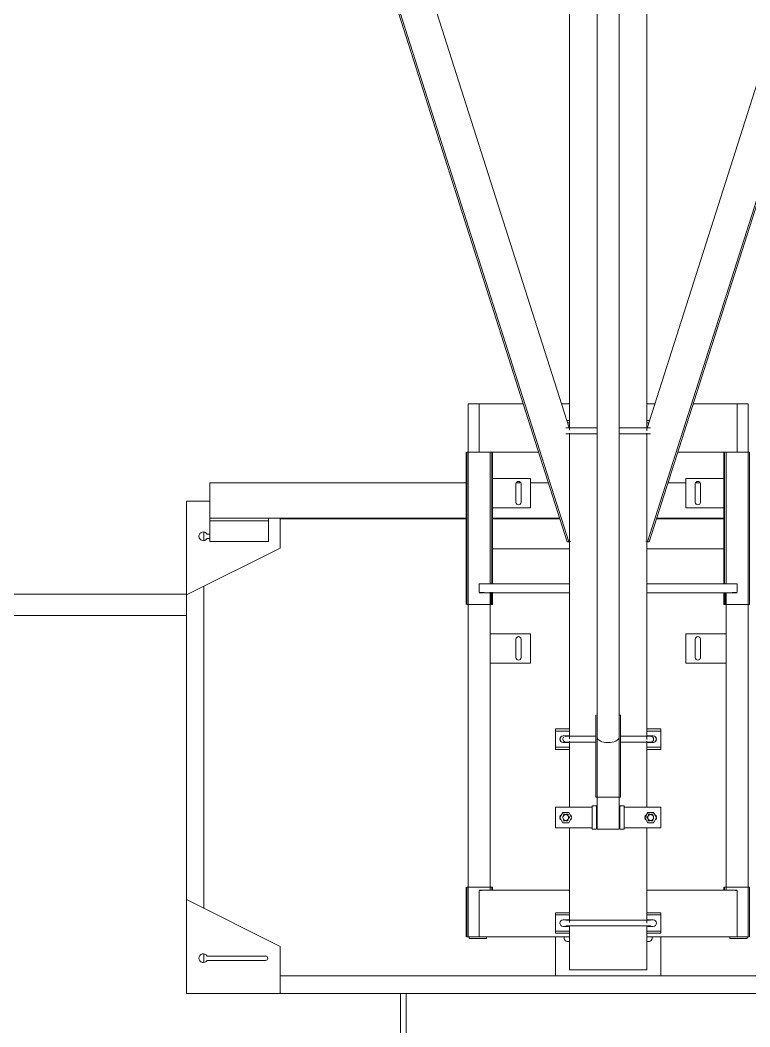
# Model space of a CAD drawing. Header units: inches. Extents: x 21386 to 98813, y -290 to 853.
# Drawn here: x 32353.1 to 32415.4, y 111.1 to 197 of the extents above; entities that cross this region are included whole.
import ezdxf

# ---------------------------------------------------------------- set-up
doc = ezdxf.new("R2010")
doc.units = ezdxf.units.IN
doc.header["$MEASUREMENT"] = 0
for name, color, linetype, lineweight in [('A-WALL', 113, 'Continuous', 13), ('A-WALL-PATT', 111, 'Continuous', 25), ('Q-SPCQ', 91, 'Continuous', 13), ('S-BEAM', 12, 'Continuous', 13)]:
    doc.layers.add(name, color=color, linetype=linetype, lineweight=lineweight)

# ---------------------------------------------------------------- blocks, each defined once
blk = doc.blocks.new('Basketball_Backstop-Performance_Sports_Systems-3103-Ceiling_Hung - 27_-0_ to 27_-11 7_8_-V59-Building Section - North_South looking East _ Fitness Center')
at = {"layer": 'Q-SPCQ', "color": 8, "lineweight": 9}
for p, q in [((21711.115, 287.765), (21711.115, 135.835)), ((21712.99, 135.835), (21712.99, 287.765)), ((21708.56, 152.543), (21667.62, 280.918)), ((21708.694, 152.543), (21667.754, 280.918)), ((21670.745, 281.375), (21708.738, 162.244)), ((21715.376, 162.237), (21753.371, 281.375)), ((21756.362, 280.918), (21715.422, 152.543)), ((21715.556, 152.543), (21756.496, 280.918)), ((21712.995, 128), (21712.995, 226)), ((21708.745, 224.136), (21708.745, 162.045)), ((21715.37, 161.989), (21715.37, 224.14)), ((21700.12, 164.313), (21700.12, 118.813)), ((21700.12, 164.313), (21701.058, 164.313)), ((21701.058, 160.438), (21701.058, 164.313)), ((21701.058, 164.313), (21704.807, 164.313)), ((21708.078, 164.313), (21708.745, 164.313)), ((21715.37, 164.313), (21716.038, 164.313)), ((21719.309, 164.313), (21723.058, 164.313)), ((21723.058, 164.313), (21723.058, 160.438)), ((21723.058, 164.313), (21723.995, 164.313)), ((21723.995, 118.813), (21723.995, 164.313)), ((21708.536, 162.875), (21708.745, 162.875)), ((21708.745, 162.687), (21708.596, 162.687)), ((21715.37, 162.875), (21715.58, 162.875)), ((21715.52, 162.687), (21715.37, 162.687)), ((21708.745, 161.792), (21708.745, 135.732)), ((21715.37, 135.676), (21715.37, 161.792)), ((21699.933, 147.188), (21699.933, 160.188)), ((21699.995, 160.188), (21699.995, 147.188)), ((21699.995, 160.188), (21701.589, 160.188)), ((21701.058, 160.188), (21701.058, 160.438)), ((21701.058, 160.188), (21706.122, 160.188)), ((21701.995, 148.938), (21701.995, 160.188)), ((21702.12, 148.938), (21702.12, 160.188)), ((21702.183, 148.938), (21702.183, 160.188)), ((21717.994, 160.188), (21723.058, 160.188)), ((21721.933, 148.938), (21721.933, 160.188)), ((21721.995, 160.188), (21721.995, 148.938)), ((21722.12, 160.188), (21722.12, 148.938)), ((21722.527, 160.188), (21724.12, 160.188)), ((21723.058, 160.438), (21723.058, 160.188)), ((21724.12, 147.188), (21724.12, 160.188)), ((21678.058, 154.938), (21678.058, 157.563)), ((21699.933, 157.563), (21678.058, 157.563)), ((21705.433, 157.938), (21702.183, 157.938)), ((21704.183, 155.906), (21704.183, 157.469)), ((21704.598, 157.563), (21704.206, 157.563)), ((21704.62, 157.469), (21704.62, 155.906)), ((21705.433, 155.438), (21705.433, 157.938)), ((21706.959, 157.563), (21705.433, 157.563)), ((21718.683, 157.563), (21717.157, 157.563)), ((21718.683, 157.938), (21718.683, 155.438)), ((21721.912, 157.938), (21718.683, 157.938)), ((21719.495, 155.906), (21719.495, 157.469)), ((21719.91, 157.563), (21719.518, 157.563)), ((21719.933, 157.469), (21719.933, 155.906)), ((21678.058, 156), (21676.058, 156)), ((21676.058, 156), (21676.058, 148)), ((21678.058, 154.563), (21678.058, 154.938)), ((21702.183, 155.438), (21705.433, 155.438)), ((21718.683, 155.438), (21721.912, 155.438)), ((21678.058, 154.313), (21678.058, 154.563)), ((21683.058, 154.563), (21678.058, 154.563)), ((21678.058, 153.938), (21678.058, 154.313)), ((21678.058, 154.313), (21683.058, 154.313)), ((21678.058, 152.563), (21678.058, 153.938)), ((21683.058, 154.563), (21683.058, 154.313)), ((21683.058, 154.563), (21699.933, 154.563)), ((21683.058, 154.313), (21683.058, 153.938)), ((21683.058, 153.938), (21683.058, 152.563)), ((21684.058, 152), (21684.058, 154.579)), ((21684.058, 154.5), (21699.933, 154.5)), ((21702.183, 154.563), (21707.916, 154.563)), ((21702.183, 154.5), (21707.936, 154.5)), ((21716.18, 154.5), (21721.912, 154.5)), ((21716.2, 154.563), (21721.912, 154.563)), ((21677.558, 152.633), (21677.558, 153.367)), ((21677.82, 153.187), (21678.058, 153.187)), ((21678.058, 152.812), (21677.82, 152.812)), ((21683.058, 152.563), (21678.058, 152.563)), ((21708.694, 152.543), (21708.56, 152.543)), ((21708.858, 152.595), (21708.694, 152.543)), ((21715.422, 152.543), (21715.258, 152.595)), ((21715.556, 152.543), (21715.422, 152.543)), ((21676.058, 148), (21684.058, 152)), ((21708.745, 151.938), (21702.183, 151.938)), ((21721.912, 151.938), (21715.37, 151.938)), ((21677.558, 121.25), (21677.558, 148.75)), ((21701.058, 148.438), (21701.058, 148.938)), ((21708.745, 148.938), (21701.058, 148.938)), ((21723.058, 148.938), (21715.37, 148.938)), ((21723.058, 148.938), (21723.058, 148.438)), ((21676.058, 148), (21676.058, 122)), ((21701.058, 148.221), (21701.058, 148.438)), ((21701.058, 148.188), (21701.406, 148.188)), ((21701.558, 148.188), (21708.745, 148.188)), ((21701.995, 122.855), (21701.995, 148.223)), ((21702.058, 147.188), (21702.058, 148.223)), ((21702.12, 147.188), (21702.12, 148.188)), ((21702.183, 147.188), (21702.183, 148.223)), ((21715.37, 148.188), (21722.558, 148.188)), ((21721.933, 147.188), (21721.933, 148.191)), ((21721.995, 148.188), (21721.995, 147.188)), ((21722.058, 147.188), (21722.058, 148.191)), ((21722.12, 148.191), (21722.12, 122.855)), ((21722.71, 148.188), (21723.058, 148.188)), ((21723.058, 148.438), (21723.058, 148.221)), ((21702.12, 147.188), (21699.995, 147.188)), ((21701.765, 147.188), (21701.898, 147.188)), ((21702.058, 147.188), (21701.995, 147.188)), ((21702, 147.188), (21702.12, 147.188)), ((21702.058, 147.188), (21702.024, 147.188)), ((21702.024, 147.188), (21702.058, 147.188)), ((21702.183, 147.188), (21702.058, 147.188)), ((21722.058, 147.188), (21721.933, 147.188)), ((21724.12, 147.188), (21721.995, 147.188)), ((21721.995, 147.188), (21722.032, 147.188)), ((21722.092, 147.188), (21722.058, 147.188)), ((21722.058, 147.188), (21722.092, 147.188)), ((21722.12, 147.188), (21722.058, 147.188)), ((21722.218, 147.188), (21722.351, 147.188)), ((21701.995, 144.688), (21705.433, 144.688)), ((21705.433, 142.188), (21705.433, 144.688)), ((21718.683, 144.688), (21718.683, 142.188)), ((21718.683, 144.688), (21722.12, 144.688)), ((21704.183, 142.656), (21704.183, 144.219)), ((21704.62, 144.219), (21704.62, 142.656)), ((21719.495, 142.656), (21719.495, 144.219)), ((21719.933, 144.219), (21719.933, 142.656)), ((21705.433, 142.188), (21701.995, 142.188)), ((21722.12, 142.188), (21718.683, 142.188)), ((21710.995, 137.75), (21710.995, 130.75)), ((21710.995, 137.75), (21711.032, 137.75)), ((21712.994, 137.75), (21713.12, 137.75)), ((21713.12, 130.75), (21713.12, 137.75)), ((21707.558, 136.562), (21707.558, 136.375)), ((21707.558, 136.562), (21707.558, 136.406)), ((21707.558, 136.562), (21708.058, 136.562)), ((21707.558, 136.25), (21707.558, 136.375)), ((21708.058, 136.375), (21707.558, 136.375)), ((21707.558, 135.125), (21707.558, 136.25)), ((21708.07, 135.933), (21707.93, 135.692)), ((21708.058, 136.562), (21708.759, 136.562)), ((21708.759, 136.375), (21708.058, 136.375)), ((21708.214, 135.969), (21708.652, 135.969)), ((21711.12, 135.817), (21711.12, 128)), ((21715.356, 136.562), (21716.058, 136.562)), ((21716.058, 136.375), (21715.357, 136.375)), ((21715.464, 135.969), (21715.902, 135.969)), ((21716.186, 135.692), (21716.046, 135.933)), ((21716.058, 136.562), (21716.558, 136.562)), ((21716.558, 136.375), (21716.058, 136.375)), ((21716.558, 136.375), (21716.558, 136.562)), ((21716.558, 136.406), (21716.558, 136.562)), ((21716.558, 136.375), (21716.558, 136.25)), ((21716.558, 136.25), (21716.558, 135.125)), ((21707.558, 135), (21707.558, 135.125)), ((21707.558, 135), (21707.558, 134.812)), ((21707.558, 135), (21708.058, 135)), ((21707.558, 134.969), (21707.558, 134.812)), ((21707.93, 135.683), (21708.07, 135.442)), ((21708.058, 135), (21708.758, 135)), ((21708.652, 135.406), (21708.214, 135.406)), ((21708.745, 135.527), (21708.745, 129.86)), ((21715.357, 135), (21716.058, 135)), ((21715.37, 129.864), (21715.37, 135.527)), ((21715.902, 135.406), (21715.464, 135.406)), ((21716.046, 135.442), (21716.186, 135.683)), ((21716.058, 135), (21716.558, 135)), ((21716.558, 135.125), (21716.558, 135)), ((21716.558, 134.812), (21716.558, 135)), ((21716.558, 134.812), (21716.558, 134.969)), ((21708.058, 134.812), (21707.558, 134.812)), ((21708.758, 134.812), (21708.058, 134.812)), ((21716.058, 134.812), (21715.358, 134.812)), ((21716.558, 134.812), (21716.058, 134.812)), ((21713.12, 130.75), (21710.995, 130.75)), ((21710.683, 129.875), (21707.558, 129.875)), ((21707.558, 129.562), (21707.558, 129.875)), ((21710.683, 130), (21710.683, 128)), ((21711.058, 130), (21710.683, 130)), ((21711.058, 128), (21711.058, 130)), ((21713.433, 130), (21713.058, 130)), ((21713.058, 130), (21713.058, 128)), ((21713.433, 128), (21713.433, 130)), ((21716.558, 129.875), (21713.433, 129.875)), ((21716.558, 129.875), (21716.558, 129.562)), ((21707.558, 128.437), (21707.558, 129.562)), ((21708.18, 129.437), (21707.928, 129)), ((21707.928, 129), (21708.18, 128.562)), ((21708.686, 129.437), (21708.18, 129.437)), ((21708.214, 129.281), (21708.391, 129.281)), ((21708.475, 129.281), (21708.652, 129.281)), ((21708.938, 129), (21708.686, 129.437)), ((21708.686, 128.562), (21708.938, 129)), ((21708.745, 129.083), (21708.745, 128.96)), ((21715.43, 129.437), (21715.178, 129)), ((21715.178, 129), (21715.43, 128.562)), ((21715.37, 128.96), (21715.37, 129.083)), ((21715.936, 129.437), (21715.43, 129.437)), ((21715.464, 129.281), (21715.641, 129.281)), ((21715.725, 129.281), (21715.902, 129.281)), ((21716.188, 129), (21715.936, 129.437)), ((21715.936, 128.562), (21716.188, 129)), ((21716.558, 129.562), (21716.558, 128.437)), ((21707.558, 128.125), (21707.558, 128.437)), ((21707.558, 128.125), (21710.683, 128.125)), ((21708.18, 128.562), (21708.686, 128.562)), ((21708.391, 128.719), (21708.214, 128.719)), ((21708.652, 128.719), (21708.475, 128.719)), ((21708.745, 128.136), (21708.745, 120.045)), ((21713.433, 128.125), (21716.558, 128.125)), ((21715.37, 119.989), (21715.37, 128.14)), ((21715.43, 128.562), (21715.936, 128.562)), ((21715.641, 128.719), (21715.464, 128.719)), ((21715.902, 128.719), (21715.725, 128.719)), ((21716.558, 128.437), (21716.558, 128.125)), ((21710.683, 128), (21711.058, 128)), ((21712.995, 128), (21711.12, 128)), ((21713.058, 128), (21713.433, 128)), ((21699.933, 118.813), (21699.933, 123.063)), ((21699.995, 123.063), (21699.995, 118.813)), ((21699.995, 123.063), (21702.12, 123.063)), ((21702.058, 123.063), (21701.058, 123.063)), ((21701.992, 123.063), (21702.183, 123.063)), ((21702.12, 123.063), (21701.996, 123.063)), ((21702.024, 123.063), (21702.058, 123.063)), ((21702.12, 122.813), (21702.12, 123.063)), ((21702.183, 122.855), (21702.183, 123.063)), ((21721.933, 123.063), (21722.124, 123.063)), ((21721.933, 122.855), (21721.933, 123.063)), ((21721.995, 123.063), (21721.995, 122.813)), ((21722.12, 123.063), (21721.995, 123.063)), ((21721.995, 123.063), (21724.12, 123.063)), ((21723.058, 123.063), (21722.058, 123.063)), ((21722.058, 123.063), (21722.092, 123.063)), ((21724.12, 118.813), (21724.12, 123.063)), ((21676.058, 122), (21676.058, 114)), ((21684.058, 118), (21676.058, 122)), ((21701.406, 122.813), (21701.058, 122.813)), ((21701.058, 122.563), (21701.058, 122.779)), ((21701.058, 118.813), (21701.058, 122.563)), ((21701.406, 122.813), (21701.561, 122.813)), ((21708.75, 122.813), (21701.558, 122.813)), ((21722.558, 122.813), (21715.366, 122.813)), ((21722.555, 122.813), (21722.71, 122.813)), ((21723.058, 122.813), (21722.71, 122.813)), ((21723.058, 122.779), (21723.058, 122.563)), ((21723.058, 122.563), (21723.058, 118.813)), ((21707.558, 120.875), (21707.558, 120.687)), ((21707.558, 120.875), (21707.558, 120.719)), ((21707.558, 120.875), (21708.058, 120.875)), ((21707.558, 120.562), (21707.558, 120.687)), ((21708.058, 120.687), (21707.558, 120.687)), ((21707.558, 119.437), (21707.558, 120.562)), ((21708.058, 120.875), (21708.749, 120.875)), ((21708.749, 120.687), (21708.058, 120.687)), ((21708.214, 120.281), (21708.652, 120.281)), ((21715.367, 120.875), (21716.058, 120.875)), ((21716.058, 120.687), (21715.367, 120.687)), ((21715.464, 120.281), (21715.902, 120.281)), ((21716.058, 120.875), (21716.558, 120.875)), ((21716.558, 120.687), (21716.058, 120.687)), ((21716.558, 120.687), (21716.558, 120.875)), ((21716.558, 120.719), (21716.558, 120.875)), ((21716.558, 120.687), (21716.558, 120.562)), ((21716.558, 120.562), (21716.558, 119.437)), ((21707.558, 119.312), (21707.558, 119.437)), ((21708.652, 119.719), (21708.214, 119.719)), ((21708.745, 119.802), (21708.745, 116)), ((21715.37, 116), (21715.37, 119.802)), ((21715.902, 119.719), (21715.464, 119.719)), ((21716.558, 119.437), (21716.558, 119.312)), ((21701.058, 118.813), (21699.995, 118.813)), ((21700.183, 118.813), (21700.183, 118.688)), ((21700.308, 118.688), (21700.183, 118.688)), ((21701.558, 118.688), (21700.308, 118.688)), ((21708.747, 118.813), (21701.058, 118.813)), ((21701.683, 118.688), (21701.558, 118.688)), ((21701.683, 118.688), (21701.683, 118.813)), ((21707.558, 119.312), (21707.558, 119.125)), ((21707.558, 119.312), (21708.058, 119.312)), ((21707.558, 119.281), (21707.558, 119.125)), ((21708.058, 119.125), (21707.558, 119.125)), ((21707.558, 118.813), (21707.558, 115.5)), ((21708.058, 119.312), (21708.748, 119.312)), ((21708.748, 119.125), (21708.058, 119.125)), ((21708.308, 118.813), (21708.308, 118.688)), ((21715.368, 119.312), (21716.058, 119.312)), ((21716.058, 119.125), (21715.368, 119.125)), ((21723.058, 118.813), (21715.369, 118.813)), ((21715.808, 118.688), (21715.808, 118.813)), ((21716.058, 119.312), (21716.558, 119.312)), ((21716.558, 119.125), (21716.058, 119.125)), ((21716.558, 119.125), (21716.558, 119.312)), ((21716.558, 119.125), (21716.558, 119.281)), ((21716.558, 115.5), (21716.558, 118.813)), ((21722.433, 118.813), (21722.433, 118.688)), ((21722.558, 118.688), (21722.433, 118.688)), ((21723.808, 118.688), (21722.558, 118.688)), ((21724.12, 118.813), (21723.058, 118.813)), ((21723.933, 118.688), (21723.808, 118.688)), ((21723.933, 118.688), (21723.933, 118.813)), ((21684.058, 114), (21684.058, 118)), ((21708.558, 118.438), (21708.747, 118.438)), ((21715.369, 118.438), (21715.558, 118.438)), ((21677.558, 116.633), (21677.558, 117.367)), ((21677.82, 117.187), (21682.808, 117.187)), ((21682.808, 116.812), (21677.82, 116.812)), ((21715.37, 116), (21708.745, 116)), ((21740.058, 115.5), (21684.058, 115.5)), ((21676.058, 114), (21684.058, 114)), ((21684.058, 114), (21740.058, 114))]:
    blk.add_line(p, q, dxfattribs=at)
at = {"layer": 'Q-SPCQ', "color": 8, "lineweight": 9, "flags": 128}
for points in [[(21711.094, 162.25), (21710.955, 162.25), (21710.818, 162.25), (21710.682, 162.25), (21710.549, 162.25), (21710.419, 162.25), (21710.291, 162.25), (21710.166, 162.25), (21710.044, 162.25), (21709.925, 162.25), (21709.809, 162.25), (21709.697, 162.25), (21709.589, 162.25), (21709.485, 162.25), (21709.385, 162.25), (21709.289, 162.25), (21709.198, 162.25), (21709.111, 162.25), (21709.029, 162.25), (21708.952, 162.25), (21708.879, 162.25), (21708.812, 162.25), (21708.75, 162.25), (21708.694, 162.25), (21708.642, 162.25), (21708.597, 162.25), (21708.556, 162.25), (21708.522, 162.25), (21708.493, 162.25), (21708.469, 162.25), (21708.452, 162.25), (21708.44, 162.25), (21708.434, 162.25), (21708.433, 162.25)], [(21708.433, 161.75), (21708.436, 161.75), (21708.445, 161.75), (21708.459, 161.75), (21708.479, 161.75), (21708.505, 161.75), (21708.537, 161.75), (21708.574, 161.75), (21708.617, 161.75), (21708.665, 161.75), (21708.719, 161.75), (21708.778, 161.75), (21708.843, 161.75), (21708.912, 161.75), (21708.987, 161.75), (21709.066, 161.75), (21709.15, 161.75), (21709.239, 161.75), (21709.333, 161.75), (21709.43, 161.75), (21709.532, 161.75), (21709.638, 161.75), (21709.748, 161.75), (21709.862, 161.75), (21709.979, 161.75), (21710.099, 161.75), (21710.223, 161.75), (21710.349, 161.75), (21710.479, 161.75), (21710.61, 161.75), (21710.744, 161.75), (21710.881, 161.75), (21711.019, 161.75), (21711.121, 161.75)], [(21715.683, 162.25), (21715.68, 162.25), (21715.671, 162.25), (21715.657, 162.25), (21715.637, 162.25), (21715.611, 162.25), (21715.579, 162.25), (21715.542, 162.25), (21715.499, 162.25), (21715.451, 162.25), (21715.397, 162.25), (21715.338, 162.25), (21715.273, 162.25), (21715.204, 162.25), (21715.129, 162.25), (21715.05, 162.25), (21714.966, 162.25), (21714.877, 162.25), (21714.783, 162.25), (21714.685, 162.25), (21714.584, 162.25), (21714.477, 162.25), (21714.368, 162.25), (21714.254, 162.25), (21714.137, 162.25), (21714.017, 162.25), (21713.893, 162.25), (21713.767, 162.25), (21713.637, 162.25), (21713.506, 162.25), (21713.371, 162.25), (21713.235, 162.25), (21713.097, 162.25), (21712.99, 162.25)], [(21713.022, 161.75), (21713.161, 161.75), (21713.298, 161.75), (21713.433, 161.75), (21713.566, 161.75), (21713.697, 161.75), (21713.825, 161.75), (21713.95, 161.75), (21714.072, 161.75), (21714.191, 161.75), (21714.307, 161.75), (21714.419, 161.75), (21714.527, 161.75), (21714.631, 161.75), (21714.731, 161.75), (21714.827, 161.75), (21714.918, 161.75), (21715.005, 161.75), (21715.087, 161.75), (21715.164, 161.75), (21715.236, 161.75), (21715.304, 161.75), (21715.366, 161.75), (21715.422, 161.75), (21715.473, 161.75), (21715.519, 161.75), (21715.56, 161.75), (21715.594, 161.75), (21715.623, 161.75), (21715.647, 161.75), (21715.664, 161.75), (21715.676, 161.75), (21715.682, 161.75), (21715.683, 161.75)], [(21711.018, 135.937), (21710.955, 135.937), (21710.818, 135.937), (21710.682, 135.937), (21710.549, 135.937), (21710.419, 135.937), (21710.291, 135.937), (21710.166, 135.937), (21710.044, 135.937), (21709.925, 135.937), (21709.809, 135.937), (21709.697, 135.937), (21709.589, 135.937), (21709.485, 135.937), (21709.385, 135.937), (21709.289, 135.937), (21709.198, 135.937), (21709.111, 135.937), (21709.029, 135.937), (21708.952, 135.937), (21708.879, 135.937), (21708.812, 135.937), (21708.75, 135.937), (21708.694, 135.937), (21708.642, 135.937), (21708.597, 135.937), (21708.556, 135.937), (21708.522, 135.937), (21708.493, 135.937), (21708.469, 135.937), (21708.452, 135.937), (21708.44, 135.937), (21708.434, 135.937), (21708.433, 135.937)], [(21715.683, 135.937), (21715.68, 135.937), (21715.671, 135.937), (21715.657, 135.937), (21715.637, 135.937), (21715.611, 135.937), (21715.579, 135.937), (21715.542, 135.937), (21715.499, 135.937), (21715.451, 135.937), (21715.397, 135.937), (21715.338, 135.937), (21715.273, 135.937), (21715.204, 135.937), (21715.129, 135.937), (21715.05, 135.937), (21714.966, 135.937), (21714.877, 135.937), (21714.783, 135.937), (21714.685, 135.937), (21714.584, 135.937), (21714.477, 135.937), (21714.368, 135.937), (21714.254, 135.937), (21714.137, 135.937), (21714.017, 135.937), (21713.893, 135.937), (21713.767, 135.937), (21713.637, 135.937), (21713.506, 135.937), (21713.371, 135.937), (21713.235, 135.937), (21713.12, 135.937)], [(21708.433, 135.437), (21708.436, 135.437), (21708.445, 135.437), (21708.459, 135.437), (21708.479, 135.437), (21708.505, 135.437), (21708.537, 135.437), (21708.574, 135.437), (21708.617, 135.437), (21708.665, 135.437), (21708.719, 135.437), (21708.778, 135.437), (21708.843, 135.437), (21708.912, 135.437), (21708.987, 135.437), (21709.066, 135.437), (21709.15, 135.437), (21709.239, 135.437), (21709.333, 135.437), (21709.43, 135.437), (21709.532, 135.437), (21709.638, 135.437), (21709.748, 135.437), (21709.862, 135.437), (21709.979, 135.437), (21710.099, 135.437), (21710.223, 135.437), (21710.349, 135.437), (21710.479, 135.437), (21710.61, 135.437), (21710.744, 135.437), (21710.881, 135.437), (21710.995, 135.437)], [(21713.161, 135.437), (21713.298, 135.437), (21713.433, 135.437), (21713.566, 135.437), (21713.697, 135.437), (21713.825, 135.437), (21713.95, 135.437), (21714.072, 135.437), (21714.191, 135.437), (21714.307, 135.437), (21714.419, 135.437), (21714.527, 135.437), (21714.631, 135.437), (21714.731, 135.437), (21714.827, 135.437), (21714.918, 135.437), (21715.005, 135.437), (21715.087, 135.437), (21715.164, 135.437), (21715.236, 135.437), (21715.304, 135.437), (21715.366, 135.437), (21715.422, 135.437), (21715.473, 135.437), (21715.519, 135.437), (21715.56, 135.437), (21715.594, 135.437), (21715.623, 135.437), (21715.647, 135.437), (21715.664, 135.437), (21715.676, 135.437), (21715.682, 135.437), (21715.683, 135.437)], [(21708.188, 129.05), (21708.19, 129.059), (21708.193, 129.069), (21708.196, 129.079), (21708.199, 129.088)], [(21708.216, 129.124), (21708.221, 129.133), (21708.227, 129.141), (21708.232, 129.149), (21708.239, 129.157), (21708.245, 129.165), (21708.252, 129.172), (21708.259, 129.179), (21708.266, 129.186), (21708.274, 129.193), (21708.281, 129.199), (21708.29, 129.205), (21708.298, 129.21), (21708.306, 129.216), (21708.315, 129.22), (21708.324, 129.225)], [(21708.381, 129.244), (21708.39, 129.246), (21708.4, 129.248), (21708.41, 129.249), (21708.42, 129.25), (21708.43, 129.25), (21708.433, 129.25)], [(21708.433, 129.25), (21708.436, 129.25), (21708.445, 129.25), (21708.459, 129.25)], [(21708.479, 129.25), (21708.505, 129.25), (21708.537, 129.25), (21708.574, 129.25), (21708.617, 129.25), (21708.665, 129.25)], [(21715.473, 129.25), (21715.519, 129.25), (21715.56, 129.25), (21715.594, 129.25), (21715.623, 129.25), (21715.647, 129.25)], [(21715.664, 129.25), (21715.676, 129.25), (21715.682, 129.25), (21715.683, 129.25)], [(21715.683, 129.25), (21715.693, 129.25), (21715.703, 129.249), (21715.713, 129.248), (21715.723, 129.247), (21715.733, 129.245), (21715.742, 129.243), (21715.752, 129.24), (21715.762, 129.237), (21715.771, 129.234), (21715.78, 129.23), (21715.789, 129.226), (21715.798, 129.222), (21715.807, 129.217)], [(21715.9, 128.876), (21715.895, 128.867), (21715.889, 128.859), (21715.883, 128.851), (21715.877, 128.843), (21715.871, 128.835), (21715.864, 128.828), (21715.857, 128.821), (21715.85, 128.814), (21715.842, 128.807), (21715.834, 128.801)], [(21715.916, 129.091), (21715.919, 129.081), (21715.922, 129.072), (21715.925, 129.062), (21715.927, 129.052), (21715.929, 129.042), (21715.931, 129.033), (21715.932, 129.023), (21715.933, 129.013), (21715.933, 129.003), (21715.933, 129)], [(21715.933, 129), (21715.933, 128.99), (21715.932, 128.98), (21715.931, 128.97), (21715.93, 128.96), (21715.928, 128.95), (21715.926, 128.941), (21715.923, 128.931), (21715.92, 128.921), (21715.917, 128.912)], [(21708.336, 128.77), (21708.326, 128.774), (21708.317, 128.778), (21708.309, 128.783), (21708.3, 128.788), (21708.292, 128.794), (21708.284, 128.799), (21708.276, 128.806)], [(21708.423, 128.75), (21708.413, 128.751), (21708.403, 128.752), (21708.393, 128.753)], [(21708.452, 128.75), (21708.44, 128.75), (21708.434, 128.75), (21708.433, 128.75)], [(21708.642, 128.75), (21708.597, 128.75), (21708.556, 128.75), (21708.522, 128.75)], [(21715.637, 128.75), (21715.611, 128.75), (21715.579, 128.75), (21715.542, 128.75), (21715.499, 128.75), (21715.451, 128.75)], [(21715.683, 128.75), (21715.68, 128.75), (21715.671, 128.75), (21715.657, 128.75)], [(21715.801, 128.78), (21715.792, 128.775), (21715.783, 128.771), (21715.774, 128.767), (21715.764, 128.764), (21715.755, 128.76), (21715.745, 128.758), (21715.735, 128.756), (21715.725, 128.754), (21715.716, 128.752), (21715.706, 128.751), (21715.696, 128.75), (21715.686, 128.75), (21715.683, 128.75)], [(21715.683, 120.25), (21715.68, 120.25), (21715.671, 120.25), (21715.657, 120.25), (21715.637, 120.25), (21715.611, 120.25), (21715.579, 120.25), (21715.542, 120.25), (21715.499, 120.25), (21715.451, 120.25), (21715.397, 120.25), (21715.338, 120.25), (21715.273, 120.25), (21715.204, 120.25), (21715.129, 120.25), (21715.05, 120.25), (21714.966, 120.25), (21714.877, 120.25), (21714.783, 120.25), (21714.685, 120.25), (21714.584, 120.25), (21714.477, 120.25), (21714.368, 120.25), (21714.254, 120.25), (21714.137, 120.25), (21714.017, 120.25), (21713.893, 120.25), (21713.767, 120.25), (21713.637, 120.25), (21713.506, 120.25), (21713.371, 120.25), (21713.235, 120.25), (21713.097, 120.25), (21712.958, 120.25), (21712.816, 120.25), (21712.674, 120.25), (21712.531, 120.25), (21712.387, 120.25), (21712.242, 120.25), (21712.097, 120.25), (21711.952, 120.25), (21711.807, 120.25), (21711.663, 120.25), (21711.519, 120.25), (21711.376, 120.25), (21711.234, 120.25), (21711.094, 120.25), (21710.955, 120.25), (21710.818, 120.25), (21710.682, 120.25), (21710.549, 120.25), (21710.419, 120.25), (21710.291, 120.25), (21710.166, 120.25), (21710.044, 120.25), (21709.925, 120.25), (21709.809, 120.25), (21709.697, 120.25), (21709.589, 120.25), (21709.485, 120.25), (21709.385, 120.25), (21709.289, 120.25), (21709.198, 120.25), (21709.111, 120.25), (21709.029, 120.25), (21708.952, 120.25), (21708.879, 120.25), (21708.812, 120.25), (21708.75, 120.25), (21708.694, 120.25), (21708.642, 120.25), (21708.597, 120.25), (21708.556, 120.25), (21708.522, 120.25), (21708.493, 120.25), (21708.469, 120.25), (21708.452, 120.25), (21708.44, 120.25), (21708.434, 120.25), (21708.433, 120.25)], [(21708.433, 119.75), (21708.436, 119.75), (21708.445, 119.75), (21708.459, 119.75), (21708.479, 119.75), (21708.505, 119.75), (21708.537, 119.75), (21708.574, 119.75), (21708.617, 119.75), (21708.665, 119.75), (21708.719, 119.75), (21708.778, 119.75), (21708.843, 119.75), (21708.912, 119.75), (21708.987, 119.75), (21709.066, 119.75), (21709.15, 119.75), (21709.239, 119.75), (21709.333, 119.75), (21709.43, 119.75), (21709.532, 119.75), (21709.638, 119.75), (21709.748, 119.75), (21709.862, 119.75), (21709.979, 119.75), (21710.099, 119.75), (21710.223, 119.75), (21710.349, 119.75), (21710.479, 119.75), (21710.61, 119.75), (21710.744, 119.75), (21710.881, 119.75), (21711.019, 119.75), (21711.158, 119.75), (21711.299, 119.75), (21711.442, 119.75), (21711.585, 119.75), (21711.729, 119.75), (21711.874, 119.75), (21712.019, 119.75), (21712.164, 119.75), (21712.309, 119.75), (21712.453, 119.75), (21712.597, 119.75), (21712.74, 119.75), (21712.882, 119.75), (21713.022, 119.75), (21713.161, 119.75), (21713.298, 119.75), (21713.433, 119.75), (21713.566, 119.75), (21713.697, 119.75), (21713.825, 119.75), (21713.95, 119.75), (21714.072, 119.75), (21714.191, 119.75), (21714.307, 119.75), (21714.419, 119.75), (21714.527, 119.75), (21714.631, 119.75), (21714.731, 119.75), (21714.827, 119.75), (21714.918, 119.75), (21715.005, 119.75), (21715.087, 119.75), (21715.164, 119.75), (21715.236, 119.75), (21715.304, 119.75), (21715.366, 119.75), (21715.422, 119.75), (21715.473, 119.75), (21715.519, 119.75), (21715.56, 119.75), (21715.594, 119.75), (21715.623, 119.75), (21715.647, 119.75), (21715.664, 119.75), (21715.676, 119.75), (21715.682, 119.75), (21715.683, 119.75)]]:
    blk.add_lwpolyline(points, dxfattribs=at)
at = {"layer": 'Q-SPCQ', "color": 8, "lineweight": 9}
for centre, radius, start, end in [((21704.402, 157.469), 0.219, 0, 180), ((21719.714, 157.469), 0.219, 0, 180), ((21704.402, 155.906), 0.219, 180, 0), ((21719.714, 155.906), 0.219, 180, 0), ((21677.495, 153), 0.375, 30, 330), ((21704.402, 144.219), 0.219, 0, 180), ((21719.714, 144.219), 0.219, 0, 180), ((21704.402, 142.656), 0.219, 180, 0), ((21719.714, 142.656), 0.219, 180, 0), ((21708.214, 135.687), 0.281, 90, 270), ((21708.433, 135.687), 0.25, 135, 270), ((21708.433, 135.687), 0.25, 90, 105), ((21708.433, 135.687), 0.25, 75, 90), ((21708.652, 135.687), 0.281, 75, 90), ((21715.464, 135.687), 0.281, 90, 105), ((21715.683, 135.687), 0.25, 270, 90), ((21715.902, 135.687), 0.281, 270, 90), ((21708.433, 135.687), 0.25, 270, 285), ((21708.652, 135.687), 0.281, 270, 285), ((21715.464, 135.687), 0.281, 255, 270), ((21715.683, 135.687), 0.25, 255, 270), ((21708.214, 129), 0.281, 188.2668, 225), ((21708.214, 129), 0.281, 135, 165), ((21708.433, 129), 0.25, 0, 180), ((21708.433, 129), 0.25, 180, 0), ((21708.433, 129), 0.25, 120, 165), ((21708.433, 129), 0.25, 90, 105), ((21708.433, 129), 0.25, 0, 90), ((21708.652, 129), 0.281, 15, 45), ((21708.652, 129), 0.281, 315, 351.7332), ((21715.464, 129), 0.281, 188.2668, 225), ((21715.464, 129), 0.281, 135, 165), ((21715.683, 129), 0.25, 0, 180), ((21715.683, 129), 0.25, 150, 210), ((21715.683, 129), 0.25, 180, 0), ((21715.683, 129), 0.25, 90, 135), ((21715.683, 129), 0.25, 60, 90), ((21715.683, 129), 0.25, 315, 30), ((21715.902, 129), 0.281, 15, 45), ((21715.902, 129), 0.281, 315, 351.7332), ((21715.683, 129), 0.25, 240, 270), ((21715.683, 129), 0.25, 270, 300), ((21708.214, 120), 0.281, 90, 270), ((21708.652, 120), 0.281, 75, 90), ((21715.464, 120), 0.281, 90, 105), ((21715.902, 120), 0.281, 270, 90), ((21708.652, 120), 0.281, 270, 285), ((21715.464, 120), 0.281, 255, 270), ((21708.558, 118.688), 0.25, 180, 270), ((21715.558, 118.688), 0.25, 270, 0), ((21677.495, 117), 0.375, 30, 330), ((21682.808, 117), 0.188, 270, 90)]:
    blk.add_arc(centre, radius, start, end, dxfattribs=at)
for major_axis, start_param, end_param in [((0.938, 0), 3.141593, 4.712389), ((-0.938, 0), 1.570796, 3.141593)]:
    blk.add_ellipse((21712.053, 135.835), major_axis=major_axis, ratio=0.462001, start_param=start_param, end_param=end_param, dxfattribs=at)
for points in [[(21701.558, 148.188), (21701.532, 148.189), (21701.493, 148.191), (21701.44, 148.194), (21701.399, 148.197), (21701.358, 148.201), (21701.316, 148.205), (21701.274, 148.21), (21701.231, 148.214), (21701.188, 148.216), (21701.131, 148.219), (21701.087, 148.22), (21701.058, 148.221)], [(21723.058, 148.221), (21723.029, 148.22), (21722.985, 148.219), (21722.928, 148.216), (21722.885, 148.214), (21722.842, 148.21), (21722.8, 148.205), (21722.758, 148.201), (21722.717, 148.197), (21722.676, 148.194), (21722.623, 148.191), (21722.584, 148.189), (21722.558, 148.188)]]:
    blk.add_open_spline(points, degree=3, knots=[0, 0, 0, 0, 0.166667, 0.25, 0.333333, 0.416667, 0.5, 0.583333, 0.666667, 0.75, 0.833333, 1, 1, 1, 1], dxfattribs=at)
for points in [[(21701.058, 122.805), (21701.118, 122.805), (21701.236, 122.808), (21701.35, 122.813), (21701.406, 122.813)], [(21701.558, 122.813), (21701.506, 122.813), (21701.4, 122.804), (21701.232, 122.785), (21701.117, 122.779), (21701.058, 122.779)], [(21723.058, 122.779), (21722.999, 122.779), (21722.884, 122.785), (21722.715, 122.804), (21722.61, 122.813), (21722.558, 122.813)], [(21722.71, 122.813), (21722.766, 122.813), (21722.88, 122.808), (21722.998, 122.805), (21723.058, 122.805)]]:
    blk.add_open_spline(points, degree=3, dxfattribs=at)
blk = doc.blocks.new('Basketball_Backstop-Performance_Sports_Systems-3103-Ceiling_Hung - 27_-0_ to 27_-11 7_8_-V66-Building Section - North_South looking East _ Fitness Center')
at = {"layer": 'Q-SPCQ', "color": 8, "lineweight": 9}
for centre, start, end in [((21704.402, 157.469), 75, 90), ((21719.714, 157.469), 90, 105)]:
    blk.add_arc(centre, 0.219, start, end, dxfattribs=at)
blk = doc.blocks.new('Girt_Z - 10_D-1223970-Building Section - North_South looking East _ Fitness Center')
at = {"layer": 'S-BEAM', "color": 8, "lineweight": 9}
blk.add_line((21629.548, 148.063), (21676.058, 148.063), dxfattribs=at)

msp = doc.modelspace()

# ---------------------------------------------------------------- hatches: boundary and pattern name
at = {"layer": 'A-WALL-PATT', "lineweight": 9}
h = msp.add_hatch(dxfattribs=at)
h.set_pattern_fill('FP_45', color=8, style=0, pattern_type=2)
h.set_pattern_definition([(90, (22011.68, -722), (-193, -193), [48, -145]), (180, (22011.68, -722), (-2e-14, -193), [96, -97]), (270, (21915.68, -674), (-193, -193), [48, -145]), (180, (22011.68, -674), (-2e-14, -193), [96, -97]), (270, (21915.18, -674), (-193, -193), [48, -145]), (180, (21915.18, -674), (-2e-14, -193), [96, -97]), (90, (21819.18, -722), (-193, -193), [48, -145]), (180, (21915.18, -722), (-2e-14, -193), [96, -97]), (90, (21963.93, -673.75), (-193, -193), [48, -145]), (180, (22012.05, -673.75), (-2e-14, -193), [48.125, -144.875]), (180, (22012.05, -625.75), (-2e-14, -193), [48.125, -144.875]), (90, (21867.43, -673.75), (-193, -193), [48, -145]), (180, (21963.43, -673.75), (-2e-14, -193), [96, -97]), (270, (21963.43, -625.75), (-193, -193), [48, -145]), (180, (21963.43, -625.75), (-2e-14, -193), [96, -97]), (180, (21866.93, -673.75), (-2e-14, -193), [48, -145]), (270, (21866.93, -625.75), (-193, -193), [48, -145]), (180, (21866.93, -625.75), (-2e-14, -193), [48, -145]), (90, (22011.68, -625.5), (-193, -193), [48, -145]), (180, (22011.68, -625.5), (-2e-14, -193), [96, -97]), (270, (21915.68, -577.5), (-193, -193), [48, -145]), (180, (22011.68, -577.5), (-2e-14, -193), [96, -97]), (270, (21915.18, -577.5), (-193, -193), [48, -145]), (180, (21915.18, -577.5), (-2e-14, -193), [96, -97]), (90, (21819.18, -625.5), (-193, -193), [48, -145]), (180, (21915.18, -625.5), (-2e-14, -193), [96, -97]), (90, (21963.93, -577.25), (-193, -193), [48, -145]), (180, (22012.05, -577.25), (-2e-14, -193), [48.125, -144.875]), (180, (22012.05, -529.25), (-2e-14, -193), [48.125, -144.875]), (90, (21867.43, -577.25), (-193, -193), [48, -145]), (180, (21963.43, -577.25), (-2e-14, -193), [96, -97]), (270, (21963.43, -529.25), (-193, -193), [48, -145]), (180, (21963.43, -529.25), (-2e-14, -193), [96, -97]), (180, (21866.93, -577.25), (-2e-14, -193), [48, -145]), (270, (21866.93, -529.25), (-193, -193), [48, -145]), (180, (21866.93, -529.25), (-2e-14, -193), [48, -145])])
h.paths.add_polyline_path([(32253.393, 0), (32255.611, 0), (32255.611, 4), (32230.007, 4), (32230.007, 0)], flags=0)
h.paths.add_polyline_path([(32555.565, 0), (32555.565, 4), (32544.802, 4), (32544.802, 0)], flags=0)
h.paths.add_polyline_path([(32081.013, 0), (32095.611, 0), (32095.611, 4), (32081.013, 4)], flags=0)
h.paths.add_polyline_path([(32524.529, 0), (32543.611, 0), (32543.611, 4), (32512.802, 4), (32512.802, 0)], flags=0)
h.paths.add_polyline_path([(32096.111, 0), (32107.335, 0), (32107.335, 4), (32096.111, 4)], flags=0)
h.paths.add_polyline_path([(32544.111, 0), (32544.302, 0), (32544.302, 4), (32544.111, 4)], flags=0)
h.paths.add_polyline_path([(32274.692, 0), (32274.692, 4), (32261.805, 4), (32261.805, 0)], flags=0)
h.paths.add_polyline_path([(32562.055, 0), (32575.611, 0), (32575.611, 4), (32562.055, 4)], flags=0)
h.paths.add_polyline_path([(32480.802, 0), (32511.611, 0), (32511.611, 4), (32480.802, 4)], flags=0)
h.paths.add_polyline_path([(32589.662, 0), (32589.662, 27.5), (32576.802, 27.5), (32576.802, 0)], flags=0)
h.paths.add_polyline_path([(32448.802, 0), (32479.611, 0), (32479.611, 4), (32448.802, 4)], flags=0)
h.paths.add_polyline_path([(32590.412, 0), (32603.631, 0), (32603.631, 27.5), (32590.412, 27.5), (32590.412, 17.849)], flags=0)
h.paths.add_polyline_path([(32576.111, 0), (32576.302, 0), (32576.302, 4), (32576.111, 4)], flags=0)
h.paths.add_polyline_path([(32480.111, 0), (32480.302, 0), (32480.302, 4), (32480.111, 4)], flags=0)
h.paths.add_polyline_path([(32447.061, 0), (32447.611, 0), (32447.611, 4), (32416.802, 4), (32416.802, 0)], flags=0)
h.paths.add_polyline_path([(32137.666, 0), (32159.611, 0), (32159.611, 4), (32137.666, 4)], flags=0)
h.paths.add_polyline_path([(32512.302, 0), (32512.302, 4), (32512.111, 4), (32512.111, 0)], flags=0)
h.paths.add_polyline_path([(32448.111, 0), (32448.302, 0), (32448.302, 4), (32448.111, 4)], flags=0)
h.paths.add_polyline_path([(32275.442, 0), (32287.611, 0), (32287.611, 4), (32275.442, 4)], flags=0)
h.paths.add_polyline_path([(32912.285, 0), (32912.285, 4), (32898.325, 4), (32898.325, 0), (32911.866, 0)], flags=0)
h.paths.add_polyline_path([(32384.802, 0), (32415.611, 0), (32415.611, 4), (32384.802, 4)], flags=0)
h.paths.add_polyline_path([(32924.935, 0), (32924.935, 4), (32914.291, 4), (32914.291, 0)], flags=0)
h.paths.add_polyline_path([(32369.594, 0), (32383.611, 0), (32383.611, 4), (32352.802, 4), (32352.802, 0)], flags=0)
h.paths.add_polyline_path([(32256.111, 0), (32261.231, 0), (32261.231, 4), (32256.111, 4)], flags=0)
h.paths.add_polyline_path([(32384.111, 0), (32384.302, 0), (32384.302, 4), (32384.111, 4)], flags=0)
h.paths.add_polyline_path([(32288.111, 0), (32288.302, 0), (32288.302, 4), (32288.111, 4)], flags=0)
h.paths.add_polyline_path([(32288.802, 0), (32314.315, 0), (32314.315, 4), (32288.802, 4)], flags=0)
h.paths.add_polyline_path([(32160.111, 0), (32166.626, 0), (32166.626, 4), (32160.111, 4)], flags=0)
h.paths.add_polyline_path([(32167.697, 0), (32191.611, 0), (32191.611, 4), (32167.697, 4)], flags=0)
h.paths.add_polyline_path([(32878.086, 0), (32878.086, 4), (32859.392, 4), (32859.392, 0), (32873.133, 0)], flags=0)
h.paths.add_polyline_path([(32896.369, 0), (32896.369, 4), (32879.978, 4), (32879.978, 0)], flags=0)
h.paths.add_polyline_path([(32636.174, 0), (32666.873, 0), (32666.873, 4), (32636.174, 4)], flags=0)
h.paths.add_polyline_path([(32604.207, 0), (32635.427, 0), (32635.427, 4), (32604.207, 4)], flags=0)
h.paths.add_polyline_path([(32835.006, 0), (32835.006, 4), (32812.153, 4), (32812.153, 0), (32834.399, 0)], flags=0)
h.paths.add_polyline_path([(32667.786, 0), (32697.725, 0), (32697.725, 4), (32667.786, 4)], flags=0)
h.paths.add_polyline_path([(32857.579, 0), (32857.579, 4), (32836.725, 4), (32836.725, 0)], flags=0)
h.paths.add_polyline_path([(32352.302, 0), (32352.302, 4), (32352.111, 4), (32352.111, 0)], flags=0)
h.paths.add_polyline_path([(32229.261, 0), (32229.261, 4), (32224.111, 4), (32224.111, 0)], flags=0)
h.paths.add_polyline_path([(32351.611, 0), (32351.611, 4), (32320.805, 4), (32320.805, 0), (32330.86, 0)], flags=0)
h.paths.add_polyline_path([(32223.611, 0), (32223.611, 4), (32198.556, 4), (32198.556, 0), (32214.659, 0)], flags=0)
h.paths.add_polyline_path([(32810.54, 0), (32810.54, 4), (32803.305, 4), (32803.305, 0)], flags=0)
h.paths.add_polyline_path([(32192.111, 0), (32197.645, 0), (32197.645, 4), (32192.111, 4)], flags=0)
h.paths.add_polyline_path([(32795.665, 0), (32796.815, 0), (32796.815, 4), (32785.866, 4), (32785.866, 0)], flags=0)
h.paths.add_polyline_path([(32416.111, 0), (32416.302, 0), (32416.302, 4), (32416.111, 4)], flags=0)
h.paths.add_polyline_path([(32108.697, 0), (32127.611, 0), (32127.611, 4), (32108.697, 4)], flags=0)
h.paths.add_polyline_path([(32698.797, 0), (32727.745, 0), (32727.745, 4), (32698.797, 4)], flags=0)
h.paths.add_polyline_path([(32128.111, 0), (32136.446, 0), (32136.446, 4), (32128.111, 4)], flags=0)
h.paths.add_polyline_path([(32728.968, 0), (32756.702, 0), (32756.702, 4), (32728.968, 4)], flags=0)
h.paths.add_polyline_path([(32758.065, 0), (32784.372, 0), (32784.372, 4), (32758.065, 4)], flags=0)
h.paths.add_polyline_path([(32795.665, 28.5), (32796.815, 28.5), (32796.815, 31.5), (32785.866, 31.5), (32785.866, 28.5), (32791.157, 28.5)], flags=0)
h.paths.add_polyline_path([(32447.061, 28.5), (32447.611, 28.5), (32447.611, 31.5), (32416.802, 31.5), (32416.802, 28.5), (32437.378, 28.5)], flags=0)
h.paths.add_polyline_path([(32919.168, 28.5), (32924.935, 28.565), (32924.935, 31.5), (32914.291, 31.5), (32914.291, 28.5)], flags=0)
h.paths.add_polyline_path([(32480.802, 28.5), (32511.611, 28.5), (32511.611, 31.5), (32480.802, 31.5)], flags=0)
h.paths.add_polyline_path([(32480.302, 28.5), (32480.302, 31.5), (32480.111, 31.5), (32480.111, 28.5)], flags=0)
h.paths.add_polyline_path([(32209.086, 28.5), (32223.611, 28.5), (32223.611, 31.5), (32198.556, 31.5), (32198.556, 28.5), (32204.975, 28.5)], flags=0)
h.paths.add_polyline_path([(32512.802, 28.5), (32543.611, 28.5), (32543.611, 31.5), (32512.802, 31.5)], flags=0)
h.paths.add_polyline_path([(32779.399, 28.5), (32784.372, 28.5), (32784.372, 31.5), (32758.065, 31.5), (32758.065, 28.5), (32776.298, 28.5)], flags=0)
h.paths.add_polyline_path([(32479.611, 28.5), (32479.611, 31.5), (32448.802, 31.5), (32448.802, 28.5), (32476.112, 28.5)], flags=0)
h.paths.add_polyline_path([(32127.508, 28.5), (32127.611, 28.5), (32127.611, 31.5), (32108.697, 31.5), (32108.697, 28.5), (32120.851, 28.5)], flags=0)
h.paths.add_polyline_path([(32128.111, 28.5), (32136.446, 28.5), (32136.446, 31.5), (32128.111, 31.5), (32128.111, 28.895)], flags=0)
h.paths.add_polyline_path([(32301.81, 28.5), (32314.315, 28.5), (32314.315, 31.5), (32288.802, 31.5), (32288.802, 28.5), (32292.126, 28.5)], flags=0)
h.paths.add_polyline_path([(32911.866, 28.5), (32912.285, 28.5), (32912.285, 31.5), (32898.325, 31.5), (32898.325, 28.5), (32907.899, 28.5)], flags=0)
h.paths.add_polyline_path([(32448.111, 28.5), (32448.302, 28.5), (32448.302, 31.5), (32448.111, 31.5)], flags=0)
h.paths.add_polyline_path([(32107.335, 28.5), (32107.335, 31.5), (32096.111, 31.5), (32096.111, 28.5), (32098.458, 28.5)], flags=0)
h.paths.add_polyline_path([(32544.302, 28.5), (32544.302, 31.5), (32544.111, 31.5), (32544.111, 28.5)], flags=0)
h.paths.add_polyline_path([(32544.802, 28.5), (32555.565, 28.5), (32555.565, 31.5), (32544.802, 31.5)], flags=0)
h.paths.add_polyline_path([(32224.111, 28.5), (32229.261, 28.5), (32229.261, 31.5), (32224.111, 31.5)], flags=0)
h.paths.add_polyline_path([(32803.305, 28.5), (32810.54, 28.5), (32810.54, 31.5), (32803.305, 31.5)], flags=0)
h.paths.add_polyline_path([(32756.245, 28.5), (32756.702, 28.538), (32756.702, 31.5), (32728.968, 31.5), (32728.968, 28.5), (32747.248, 28.5)], flags=0)
h.paths.add_polyline_path([(32253.393, 28.5), (32255.611, 28.5), (32255.611, 31.5), (32230.007, 31.5), (32230.007, 28.5), (32248.552, 28.5)], flags=0)
h.paths.add_polyline_path([(32256.111, 28.5), (32261.231, 28.5), (32261.231, 31.5), (32256.111, 31.5)], flags=0)
h.paths.add_polyline_path([(32812.81, 28.5), (32835.006, 28.5), (32835.006, 31.5), (32812.153, 31.496), (32812.199, 28.5)], flags=0)
h.paths.add_polyline_path([(32196.082, 28.5), (32197.645, 28.5), (32197.645, 31.5), (32192.111, 31.5), (32192.111, 28.5), (32195.292, 28.5)], flags=0)
h.paths.add_polyline_path([(32261.805, 28.5), (32274.692, 28.5), (32274.692, 31.5), (32261.805, 31.5), (32261.805, 28.5)], flags=0)
h.paths.add_polyline_path([(32562.055, 28.5), (32575.611, 28.5), (32575.611, 31.5), (32562.055, 31.5)], flags=0)
h.paths.add_polyline_path([(32512.302, 28.5), (32512.302, 31.5), (32512.111, 31.5), (32512.111, 28.5)], flags=0)
h.paths.add_polyline_path([(32321.177, 28.5), (32351.611, 28.5), (32351.611, 31.5), (32320.805, 31.5), (32320.805, 28.5)], flags=0)
h.paths.add_polyline_path([(32369.594, 28.5), (32383.611, 28.5), (32383.611, 31.5), (32352.802, 31.5), (32352.802, 28.5), (32359.91, 28.5)], flags=0)
h.paths.add_polyline_path([(32719.891, 28.5), (32727.745, 28.5), (32727.745, 31.5), (32698.797, 31.5), (32698.831, 28.5), (32718.198, 28.5)], flags=0)
h.paths.add_polyline_path([(32137.666, 28.5), (32159.611, 28.5), (32159.611, 31.5), (32137.666, 31.5), (32137.666, 29.11)], flags=0)
h.paths.add_polyline_path([(32576.111, 28.5), (32576.302, 28.5), (32576.302, 31.5), (32576.111, 31.5)], flags=0)
h.paths.add_polyline_path([(32576.802, 28.5), (32589.662, 28.5), (32589.662, 31.5), (32576.802, 31.5)], flags=0)
h.paths.add_polyline_path([(32191.611, 28.5), (32191.611, 31.5), (32167.697, 31.5), (32167.697, 28.5), (32185.609, 28.5)], flags=0)
h.paths.add_polyline_path([(32893.195, 28.5), (32896.369, 28.5), (32896.369, 31.5), (32879.978, 31.5), (32879.978, 28.5), (32892.5, 28.5)], flags=0)
h.paths.add_polyline_path([(32843.027, 28.5), (32857.579, 28.5), (32857.579, 31.5), (32836.725, 31.5), (32836.725, 28.5), (32842.333, 28.5)], flags=0)
h.paths.add_polyline_path([(32352.302, 28.5), (32352.302, 31.5), (32352.111, 31.5), (32352.111, 28.5)], flags=0)
h.paths.add_polyline_path([(32085.771, 28.5), (32095.611, 28.5), (32095.611, 31.5), (32081.013, 31.5), (32081.013, 28.5)], flags=0)
h.paths.add_polyline_path([(32590.412, 28.5), (32603.631, 28.521), (32603.631, 31.5), (32590.412, 31.5)], flags=0)
h.paths.add_polyline_path([(32694.761, 28.5), (32697.725, 28.5), (32697.725, 31.5), (32667.786, 31.5), (32667.786, 28.5), (32689.147, 28.5)], flags=0)
h.paths.add_polyline_path([(32384.111, 28.5), (32384.302, 28.5), (32384.302, 31.5), (32384.111, 31.5)], flags=0)
h.paths.add_polyline_path([(32288.302, 28.5), (32288.302, 31.5), (32288.111, 31.5), (32288.111, 28.5)], flags=0)
h.paths.add_polyline_path([(32287.611, 28.5), (32287.611, 31.5), (32275.442, 31.5), (32275.442, 28.5), (32282.443, 28.5)], flags=0)
h.paths.add_polyline_path([(32416.302, 28.5), (32416.302, 31.5), (32416.111, 31.5), (32416.111, 28.5)], flags=0)
h.paths.add_polyline_path([(32604.207, 28.5), (32635.427, 28.5), (32635.427, 31.5), (32604.207, 31.5)], flags=0)
h.paths.add_polyline_path([(32415.611, 28.5), (32415.611, 31.5), (32384.802, 31.5), (32384.802, 28.5), (32408.328, 28.5)], flags=0)
h.paths.add_polyline_path([(32160.111, 28.5), (32166.626, 28.5), (32166.626, 31.5), (32160.111, 31.5)], flags=0)
h.paths.add_polyline_path([(32877.746, 28.5), (32878.086, 28.541), (32878.086, 31.5), (32859.392, 31.5), (32859.392, 28.5), (32873.133, 28.5)], flags=0)
h.paths.add_polyline_path([(32660.097, 28.5), (32666.873, 28.5), (32666.873, 31.5), (32636.174, 31.5), (32636.174, 28.5), (32656.244, 28.5)], flags=0)
h.paths.add_polyline_path([(32791.157, 32.5), (32796.815, 32.501), (32796.779, 34.876), (32575.273, 34.876), (32562.055, 34.876), (32562.055, 32.5), (32575.611, 32.501), (32575.611, 34.869), (32576.111, 34.869), (32576.111, 32.5), (32576.302, 32.501), (32576.302, 34.869), (32576.802, 34.869), (32576.802, 32.5), (32589.662, 32.501), (32589.662, 34.869), (32590.412, 34.869), (32590.412, 32.5), (32603.631, 32.501), (32603.707, 34.869), (32604.207, 34.869), (32604.207, 32.5), (32635.427, 32.501), (32635.427, 34.869), (32636.174, 34.869), (32636.174, 32.5), (32666.873, 32.501), (32666.873, 34.869), (32667.786, 34.869), (32667.786, 32.5), (32697.725, 32.501), (32697.812, 34.869), (32698.797, 34.869), (32698.831, 32.5), (32727.745, 32.501), (32727.745, 34.869), (32728.968, 34.869), (32728.968, 32.5), (32756.702, 32.501), (32756.72, 34.869), (32758.065, 34.869), (32758.065, 32.5), (32784.372, 32.501), (32784.372, 34.869), (32785.866, 34.869), (32785.866, 32.5), (32790.605, 32.5)], flags=0)
h.paths.add_polyline_path([(32117.825, 32.5), (32127.611, 32.501), (32127.611, 34.869), (32128.111, 34.869), (32128.111, 32.5), (32136.446, 32.501), (32136.446, 34.869), (32137.666, 34.869), (32137.666, 32.5), (32159.611, 32.501), (32159.611, 34.869), (32160.111, 34.869), (32160.111, 32.5), (32166.626, 32.501), (32166.626, 34.869), (32167.697, 34.869), (32167.697, 32.5), (32191.611, 32.501), (32191.611, 34.869), (32192.111, 34.869), (32192.111, 32.5), (32197.645, 32.501), (32197.645, 34.869), (32198.556, 34.869), (32198.556, 32.5), (32223.611, 32.501), (32223.611, 34.869), (32224.111, 34.869), (32224.111, 32.5), (32229.261, 32.501), (32229.261, 34.869), (32230.007, 34.832), (32230.007, 32.5), (32255.611, 32.501), (32255.611, 34.869), (32256.111, 34.869), (32256.111, 32.5), (32261.231, 32.501), (32261.231, 34.869), (32261.805, 34.869), (32261.805, 32.5), (32274.692, 32.501), (32274.692, 34.869), (32275.442, 34.869), (32275.442, 32.5), (32287.611, 32.501), (32287.611, 34.869), (32288.111, 34.869), (32288.111, 32.5), (32288.302, 32.501), (32288.302, 34.869), (32288.802, 34.869), (32288.802, 32.5), (32314.315, 32.501), (32314.315, 34.881), (32237.034, 34.88), (32117.324, 34.88), (32097.871, 34.875), (32081.013, 34.869), (32081.013, 32.5), (32095.611, 32.501), (32095.611, 34.869), (32096.111, 34.852), (32096.111, 32.5), (32107.335, 32.501), (32107.412, 34.869), (32108.697, 34.869), (32108.697, 32.5), (32108.932, 32.5)], flags=0)
h.paths.add_polyline_path([(32359.91, 32.5), (32383.611, 32.501), (32383.611, 34.869), (32384.111, 34.869), (32384.111, 32.5), (32384.302, 32.501), (32384.302, 34.869), (32384.802, 34.869), (32384.802, 32.5), (32415.611, 32.501), (32415.611, 34.869), (32416.111, 34.84), (32416.111, 32.5), (32416.302, 32.501), (32416.302, 34.869), (32416.802, 34.869), (32416.802, 32.5), (32447.611, 32.501), (32447.611, 34.869), (32448.111, 34.784), (32448.111, 32.5), (32448.302, 32.501), (32448.302, 34.869), (32448.802, 34.865), (32448.802, 32.5), (32479.611, 32.501), (32479.611, 34.869), (32480.111, 34.869), (32480.111, 32.5), (32480.302, 32.501), (32480.302, 34.869), (32480.802, 34.869), (32480.802, 32.5), (32511.611, 32.501), (32511.611, 34.869), (32512.111, 34.869), (32512.111, 32.5), (32512.302, 32.501), (32512.302, 34.869), (32512.802, 34.869), (32512.802, 32.5), (32543.611, 32.501), (32543.611, 34.869), (32544.111, 34.869), (32544.111, 32.5), (32544.302, 32.501), (32544.302, 34.869), (32544.802, 34.869), (32544.802, 32.5), (32555.565, 32.501), (32555.565, 34.876), (32320.805, 34.875), (32320.805, 32.5), (32351.611, 32.501), (32351.611, 34.869), (32352.111, 34.869), (32352.111, 32.5), (32352.302, 32.501), (32352.302, 34.869), (32352.802, 34.869), (32352.802, 32.5)], flags=0)
h.paths.add_polyline_path([(32919.168, 32.5), (32924.935, 32.501), (32924.851, 34.875), (32911.329, 34.88), (32869.41, 34.881), (32810.342, 34.88), (32803.305, 34.873), (32803.305, 32.5), (32810.54, 32.501), (32810.54, 34.869), (32812.153, 34.869), (32812.199, 32.5), (32835.006, 32.501), (32835.006, 34.869), (32836.725, 34.869), (32836.725, 32.5), (32857.579, 32.501), (32857.653, 34.869), (32859.392, 34.869), (32859.392, 32.5), (32878.086, 32.501), (32878.086, 34.869), (32879.978, 34.869), (32879.978, 32.5), (32896.369, 32.501), (32896.369, 34.869), (32898.325, 34.869), (32898.325, 32.5), (32912.285, 32.501), (32912.312, 34.869), (32914.291, 34.869), (32914.291, 32.5)], flags=0)
h.paths.add_polyline_path([(32524.638, 34.875), (32524.638, 34.875), (32525.422, 34.875)], flags=0)
h.paths.add_polyline_path([(32237.834, 34.88), (32237.834, 34.88), (32237.939, 34.88)], flags=0)
h.paths.add_polyline_path([(32398.273, 113.278), (32398.362, 113.305), (32398.277, 113.284)], flags=0)
h.paths.add_polyline_path([(32525.574, 37.109), (32554.034, 37.124), (32555.565, 37.125), (32555.565, 146.25), (32439.315, 146.25), (32439.315, 114), (32408.791, 113.929), (32408.291, 113.087), (32408.147, 112.501), (32407.478, 108.239), (32407.256, 104.385), (32407.241, 101.312), (32399.315, 101.312), (32399.345, 105.761), (32399.021, 109.438), (32398.256, 113.305), (32397.743, 114), (32367.315, 114), (32367.315, 146.25), (32320.805, 146.25), (32320.805, 37.125), (32525.69, 37.111)], flags=0)
h.paths.add_polyline_path([(32117.497, 37.11), (32133.217, 37.123), (32314.315, 37.125), (32314.315, 146.25), (32080.31, 146.25), (32080.31, 37.121), (32115.694, 37.111)], flags=0)
h.paths.add_polyline_path([(32565.064, 37.112), (32623.365, 37.116), (32690.262, 37.123), (32726.454, 37.125), (32788.434, 37.119), (32796.815, 37.125), (32796.815, 146.25), (32562.055, 146.25), (32562.127, 37.121), (32563.263, 37.117)], flags=0)
h.paths.add_polyline_path([(32916.357, 37.114), (32924.935, 37.125), (32924.935, 146.25), (32888.509, 146.25), (32882.816, 135.423), (32882.241, 135.625), (32880.373, 135.625), (32880.336, 130.75), (32880.248, 130.75), (32880.185, 128), (32876.81, 128), (32876.81, 128.437), (32876.623, 128.437), (32876.623, 128.75), (32876.248, 128.75), (32876.248, 128.312), (32876.498, 128.312), (32876.498, 128.125), (32876.248, 128.125), (32876.303, 120.201), (32876.62, 120.215), (32876.751, 120), (32876.521, 119.796), (32876.248, 119.75), (32876.248, 116), (32869.623, 116), (32869.623, 119.125), (32869.373, 119.125), (32869.373, 119.312), (32869.623, 119.312), (32869.623, 119.75), (32869.248, 119.75), (32869.248, 119.437), (32869.06, 119.437), (32869.06, 118.813), (32866.498, 118.813), (32866.435, 118.688), (32864.748, 118.688), (32861.81, 117.353), (32861.81, 114), (32859.31, 114), (32859.31, 114.312), (32857.472, 114.312), (32854.06, 117.812), (32854.06, 119.812), (32853.569, 119.728), (32853.264, 119.581), (32851.412, 116.41), (32850.443, 114.949), (32849.155, 113.253), (32848.54, 109.563), (32848.247, 107.316), (32848.102, 104.503), (32848.063, 101.312), (32840.246, 101.312), (32840.227, 106.007), (32839.945, 108.856), (32839.137, 113.294), (32838.685, 113.999), (32837.333, 115.831), (32835.705, 118.505), (32835.042, 119.696), (32834.758, 119.742), (32834.56, 120), (32834.873, 120.295), (32835.106, 120.283), (32835.411, 120.311), (32837.439, 120.312), (32841.001, 120.309), (32859.31, 120.312), (32859.31, 145.856), (32859.035, 146.25), (32803.305, 146.25), (32803.305, 37.125), (32871.466, 37.121), (32905.812, 37.125), (32916.114, 37.115)], flags=0)
h.paths.add_polyline_path([(32408.238, 113.153), (32408.297, 113.311), (32408.246, 113.245), (32408.225, 113.191)], flags=0)
h.paths.add_polyline_path([(32869.623, 120.25), (32869.623, 120.687), (32869.373, 120.687), (32869.373, 120.875), (32869.623, 120.875), (32869.544, 128.793), (32869.25, 128.823), (32869.119, 129), (32869.269, 129.213), (32869.623, 129.25), (32869.623, 134.812), (32869.373, 134.812), (32869.373, 135), (32869.623, 135.065), (32869.623, 135.437), (32869.248, 135.437), (32869.248, 135.125), (32869.06, 135.065), (32869.06, 134.687), (32868.81, 134.687), (32868.873, 123.063), (32868.899, 123.063), (32868.935, 122.563), (32869.06, 122.563), (32869.06, 120.562), (32869.248, 120.562), (32869.248, 120.25)], flags=0)
h.paths.add_polyline_path([(32861.81, 120.384), (32864.748, 121.688), (32864.998, 121.719), (32864.998, 137.708), (32861.56, 142.632), (32861.56, 122), (32861.81, 122), (32861.81, 121.719)], flags=0)
h.paths.add_polyline_path([(32866.81, 122.688), (32866.907, 123.063), (32866.935, 123.063), (32866.935, 134.687), (32866.498, 134.687), (32866.498, 123.063), (32866.81, 123.063), (32866.81, 122.855)], flags=0)
h.paths.add_polyline_path([(32876.248, 129.25), (32876.623, 129.25), (32876.623, 129.562), (32876.81, 129.562), (32876.81, 130), (32878.373, 130), (32878.373, 130.75), (32878.248, 130.75), (32878.284, 137.75), (32878.373, 137.75), (32878.373, 146.25), (32876.248, 146.25), (32876.303, 135.888), (32876.62, 135.903), (32876.751, 135.687), (32876.521, 135.483), (32876.248, 135.438), (32876.248, 129.875), (32876.498, 129.875), (32876.498, 129.687), (32876.248, 129.687), (32876.248, 129.562)], flags=0)
h.paths.add_polyline_path([(32869.248, 135.937), (32869.623, 135.937), (32869.623, 136.375), (32869.373, 136.375), (32869.373, 136.562), (32869.623, 136.562), (32869.623, 146.25), (32868.81, 146.25), (32868.81, 136.687), (32869.06, 136.687), (32869.06, 136.25), (32869.248, 136.25)], flags=0)
h.paths.add_polyline_path([(32866.534, 136.687), (32866.935, 136.687), (32866.935, 146.25), (32866.498, 146.25), (32866.509, 136.687)], flags=0)
h.paths.add_polyline_path([(32880.496, 137.375), (32881.811, 137.451), (32886.395, 146.25), (32880.248, 146.25), (32880.248, 137.75), (32880.373, 137.75), (32880.455, 137.375)], flags=0)
h.paths.add_polyline_path([(32864.998, 138.144), (32864.998, 146.25), (32861.56, 146.25), (32861.56, 143.069), (32863.738, 139.949)], flags=0)

# ---------------------------------------------------------------- linework, layer by layer
at = {"layer": 'A-WALL', "color": 8, "lineweight": 9}
msp.add_line((32367.315, 146.25), (32320.805, 146.25), dxfattribs=at)

# ---------------------------------------------------------------- block references
at = {"layer": 'Q-SPCQ', "color": 8, "lineweight": 9}
for name in ['Basketball_Backstop-Performance_Sports_Systems-3103-Ceiling_Hung - 27_-0_ to 27_-11 7_8_-V59-Building Section - North_South looking East _ Fitness Center', 'Basketball_Backstop-Performance_Sports_Systems-3103-Ceiling_Hung - 27_-0_ to 27_-11 7_8_-V66-Building Section - North_South looking East _ Fitness Center']:
    msp.add_blockref(name, (10691.257, 0), dxfattribs=at)
at = {"layer": 'S-BEAM', "color": 8, "lineweight": 9}
msp.add_blockref('Girt_Z - 10_D-1223970-Building Section - North_South looking East _ Fitness Center', (10691.257, 0), dxfattribs=at)

doc.saveas('drawing.dxf')
